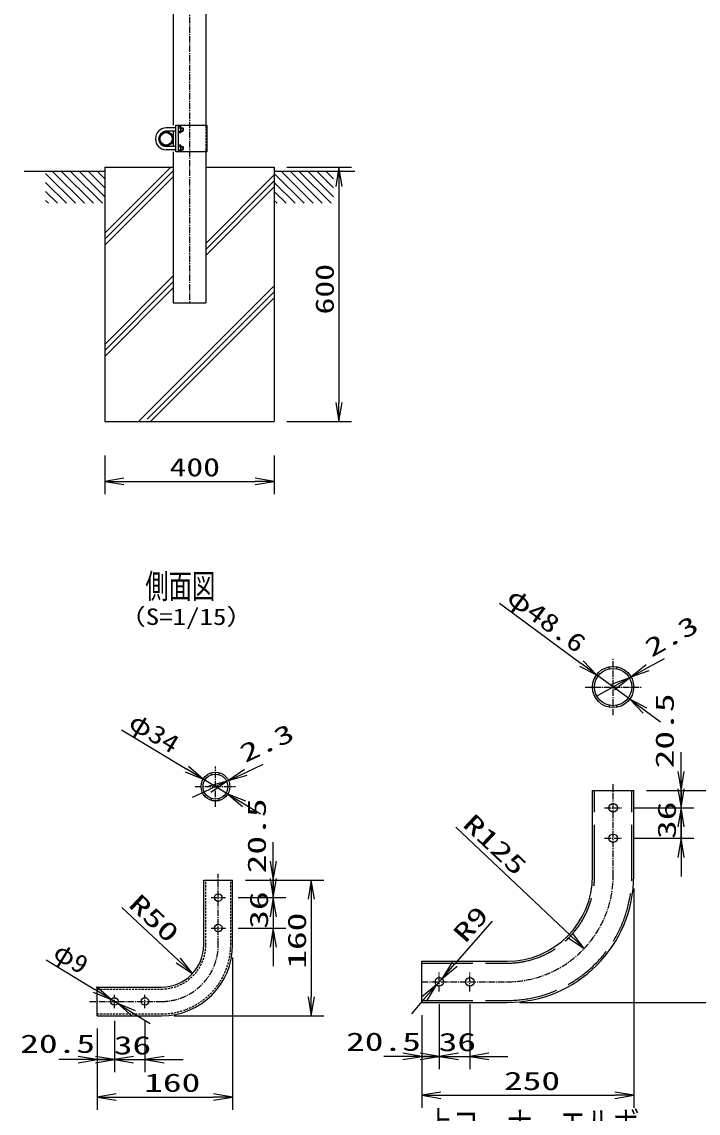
# Model space of a CAD drawing. Units: millimetres, scale not verified, with parts at other scales. Extents: x -4455 to 4455, y -3150 to 3150.
# Drawn here: x -616 to 981, y -1561 to 1013 of the extents above; entities that cross this region are included whole.
import ezdxf
from ezdxf.enums import TextEntityAlignment as Align

# ---------------------------------------------------------------- set-up
doc = ezdxf.new("R2010")
doc.units = ezdxf.units.MM
doc.header["$LTSCALE"] = 20
for name, pattern in [('DASHED', [7.5, 6, -1.5]), ('USER1', [1.125, 0.75, -0.125, 0.125, -0.125]), ('USER2', [0.375, 0.25, -0.125])]:
    doc.linetypes.add(name, pattern=pattern)
for name, color, linetype, lineweight in [('0-1_1', 7, 'Continuous', 25), ('0-2_0', 7, 'Continuous', 25), ('0-4_EXTCNT-L', 2, 'Continuous', 25)]:
    doc.layers.add(name, color=color, linetype=linetype, lineweight=lineweight)
doc.styles.add('ＭＳ ゴシック', font='')
doc.styles.get('ＭＳ ゴシック').set_extended_font_data('MS Gothic')

# ---------------------------------------------------------------- blocks, each defined once
blk = doc.blocks.new('C0')
at = {"layer": '0-1_1', "color": 4}
blk.add_line((79049.1, 57155.9), (80460.1, 55744.9), dxfattribs=at)
blk = doc.blocks.new('C1')
at = {"layer": '0-1_1', "color": 4}
blk.add_line((79384.3, 57244.9), (80884.3, 55744.9), dxfattribs=at)
blk = doc.blocks.new('C2')
at = {"layer": '0-1_1', "color": 4}
blk.add_line((79808.6, 57244.9), (81308.6, 55744.9), dxfattribs=at)
blk = doc.blocks.new('C3')
at = {"layer": '0-1_1', "color": 4}
blk.add_line((80232.9, 57244.9), (81732.9, 55744.9), dxfattribs=at)
blk = doc.blocks.new('C4')
at = {"layer": '0-1_1', "color": 4}
blk.add_line((80657.1, 57244.9), (81849.1, 56052.9), dxfattribs=at)
blk = doc.blocks.new('C5')
at = {"layer": '0-1_1', "color": 4}
blk.add_line((81081.4, 57244.9), (81849.1, 56477.2), dxfattribs=at)
blk = doc.blocks.new('C6')
at = {"layer": '0-1_1', "color": 4}
blk.add_line((81505.7, 57244.9), (81849.1, 56901.4), dxfattribs=at)
blk = doc.blocks.new('C7')
at = {"layer": '0-1_1', "color": 4}
blk.add_line((79049.1, 56731.6), (80035.8, 55744.9), dxfattribs=at)
blk = doc.blocks.new('C8')
at = {"layer": '0-1_1', "color": 4}
blk.add_line((79049.1, 56307.3), (79611.6, 55744.9), dxfattribs=at)
blk = doc.blocks.new('C9')
at = {"layer": '0-1_1', "color": 4}
blk.add_line((79049.1, 55883.1), (79187.3, 55744.9), dxfattribs=at)
blk = doc.blocks.new('C10')
at = {"layer": '0-1_1', "color": 4}
blk.add_line((85449.1, 57155.9), (86860.1, 55744.9), dxfattribs=at)
blk = doc.blocks.new('C11')
at = {"layer": '0-1_1', "color": 4}
blk.add_line((85784.3, 57244.9), (87284.3, 55744.9), dxfattribs=at)
blk = doc.blocks.new('C12')
at = {"layer": '0-1_1', "color": 4}
blk.add_line((86208.6, 57244.9), (87708.6, 55744.9), dxfattribs=at)
blk = doc.blocks.new('C13')
at = {"layer": '0-1_1', "color": 4}
blk.add_line((86632.9, 57244.9), (88132.9, 55744.9), dxfattribs=at)
blk = doc.blocks.new('C14')
at = {"layer": '0-1_1', "color": 4}
blk.add_line((87057.1, 57244.9), (88249.1, 56052.9), dxfattribs=at)
blk = doc.blocks.new('C15')
at = {"layer": '0-1_1', "color": 4}
blk.add_line((87481.4, 57244.9), (88249.1, 56477.2), dxfattribs=at)
blk = doc.blocks.new('C16')
at = {"layer": '0-1_1', "color": 4}
blk.add_line((87905.7, 57244.9), (88249.1, 56901.4), dxfattribs=at)
blk = doc.blocks.new('C17')
at = {"layer": '0-1_1', "color": 4}
blk.add_line((85449.1, 56731.6), (86435.8, 55744.9), dxfattribs=at)
blk = doc.blocks.new('C18')
at = {"layer": '0-1_1', "color": 4}
blk.add_line((85449.1, 56307.3), (86011.6, 55744.9), dxfattribs=at)
blk = doc.blocks.new('C19')
at = {"layer": '0-1_1', "color": 4}
blk.add_line((85449.1, 55883.1), (85587.3, 55744.9), dxfattribs=at)
blk = doc.blocks.new('DARROWS')
at = {"layer": '0-2_0', "color": 2}
blk.add_line((0, 0), (-19.982, 0), dxfattribs=at)
blk.add_lwpolyline([(-20, -3.333), (0, 0), (-20, 3.333)], dxfattribs=at)

msp = doc.modelspace()

# ---------------------------------------------------------------- linework, layer by layer
at = {"layer": '0-1_1'}
for p, q in [((-258.53, 1903.07), (-258.53, 769.22)), ((-181.93, 1903.07), (-181.93, 763.07)), ((-252.83, 763.07), (-275.57, 763.07)), ((-252.83, 755.07), (-275.57, 755.07)), ((-258.53, 755.07), (-258.53, 719.07)), ((-241.04, 766.57), (-246.97, 766.57)), ((-246.97, 762.82), (-241.04, 762.82)), ((-246.97, 755.32), (-241.04, 755.32)), ((-240.47, 765.32), (-241.04, 766.57)), ((-240.47, 763.07), (-236.07, 763.07)), ((-240.47, 755.07), (-236.07, 755.07)), ((-236.07, 763.07), (-236.07, 755.07)), ((-236.07, 763.07), (-235.47, 762.47)), ((-235.47, 755.67), (-236.07, 755.07)), ((-235.47, 762.47), (-235.47, 755.67)), ((-241.04, 722.57), (-246.97, 722.57)), ((-240.47, 721.32), (-241.04, 722.57)), ((-252.83, 719.07), (-275.57, 719.07)), ((-252.83, 711.07), (-275.57, 711.07)), ((-258.53, 706.17), (-258.53, 670.07)), ((-246.97, 718.82), (-241.04, 718.82)), ((-246.97, 711.32), (-241.04, 711.32)), ((-240.47, 719.07), (-236.07, 719.07)), ((-240.47, 711.07), (-236.07, 711.07)), ((-236.07, 719.07), (-236.07, 711.07)), ((-236.07, 719.07), (-235.47, 718.47)), ((-236.07, 711.07), (-235.47, 711.67)), ((-235.47, 718.47), (-235.47, 711.67)), ((-181.93, 711.07), (-181.93, 670.07)), ((-420.23, 670.07), (-258.53, 670.07)), ((-258.53, 670.07), (-258.53, 350.07)), ((-181.93, 670.07), (-20.23, 670.07)), ((-181.93, 670.07), (-181.93, 350.07)), ((-20.23, 670.07), (-20.23, 70.07)), ((-420.23, 660.07), (-610.23, 660.07)), ((169.77, 660.07), (-20.23, 660.07)), ((-258.53, 350.07), (-181.93, 350.07))]:
    msp.add_line(p, q, dxfattribs=at)
at = {"layer": '0-1_1', "color": 4, "linetype": 'USER1'}
msp.add_line((-220.23, 1902.07), (-220.23, 350.07), dxfattribs=at)
at = {"layer": '0-1_1', "color": 4}
for p, q in [((-240.47, 762.47), (-235.47, 762.47)), ((-240.47, 755.67), (-235.47, 755.67)), ((-240.47, 718.47), (-235.47, 718.47)), ((-240.47, 711.67), (-235.47, 711.67)), ((-420.23, 514.42), (-264.58, 670.07)), ((-420.23, 500.28), (-258.53, 661.98)), ((-420.23, 486.14), (-258.53, 647.84)), ((-181.93, 490.59), (-20.23, 652.29)), ((-181.93, 476.45), (-20.23, 638.15)), ((-181.93, 462.31), (-20.23, 624.01)), ((-420.23, 252.29), (-258.53, 413.99)), ((-420.23, 238.15), (-258.53, 399.85)), ((-340.31, 70.07), (-20.23, 390.16)), ((-420.23, 224), (-258.53, 385.71)), ((-320.23, 76.02), (-20.23, 376.02)), ((-312.03, 70.07), (-20.23, 361.87))]:
    msp.add_line(p, q, dxfattribs=at)
at = {"layer": '0-1_1'}
for points in [[(-240.47, 765.32), (-240.47, 752.82), (-241.04, 751.57), (-246.97, 751.57)], [(-240.47, 721.32), (-240.47, 708.82), (-241.04, 707.57), (-246.97, 707.57)], [(-420.23, 670.07), (-420.23, 70.07), (-20.23, 70.07)]]:
    msp.add_lwpolyline(points, dxfattribs=at)
for radius in [17, 14.7]:
    msp.add_circle((-275.57, 737.07), radius, dxfattribs=at)
for centre, radius, start, end in [((-274.57, 737.07), 26, 92.20422, 267.79578), ((-274.57, 737.07), 18, 93.18472, 266.81528), ((-246.18, 765.32), 5.71, 334.0202, 360), ((-252.91, 759.07), 12.45, 342.48083, 17.5195), ((-246.18, 752.82), 5.71, 360, 25.97979), ((-246.18, 721.32), 5.71, 334.0202, 360), ((-252.91, 715.07), 12.45, 342.48083, 17.5195), ((-246.18, 708.82), 5.71, 360, 25.97979)]:
    msp.add_arc(centre, radius, start, end, dxfattribs=at)
at = {"layer": '0-2_0'}
for p, q in [((-246.97, 769.22), (-246.97, 706.17)), ((770.81, -512.95), (770.81, -508.26)), ((788.81, -512.95), (788.81, -508.26)), ((815.23, -582.13), (818.93, -584.86)), ((770.81, -603.78), (770.81, -599.09)), ((788.81, -603.78), (788.81, -599.09)), ((-168, -762.83), (-168, -758.03)), ((-150, -762.83), (-150, -758.03)), ((-168, -823.61), (-168, -818.81)), ((-150, -823.61), (-150, -818.81)), ((-137.82, -811.21), (-134.51, -814.4)), ((731.21, -1001.35), (731.21, -799.95)), ((731.21, -799.95), (828.41, -799.95)), ((828.41, -1001.35), (828.41, -799.95)), ((-186.45, -1163.84), (-186.45, -1011.84)), ((-186.45, -1011.84), (-118.45, -1011.84)), ((-118.45, -1163.84), (-118.45, -1011.84)), ((328.41, -1202.75), (529.81, -1202.75)), ((328.41, -1299.95), (328.41, -1202.75)), ((-438.45, -1263.84), (-286.45, -1263.84)), ((-438.45, -1331.84), (-438.45, -1263.84)), ((328.41, -1299.95), (529.81, -1299.95)), ((-438.45, -1331.84), (-286.45, -1331.84))]:
    msp.add_line(p, q, dxfattribs=at)
at = {"layer": '0-2_0', "linetype": 'USER2'}
for p, q in [((-181.93, 769.22), (-181.93, 706.17)), ((-181.85, -1163.84), (-181.85, -1011.84)), ((-123.05, -1163.84), (-123.05, -1011.84)), ((-438.45, -1268.44), (-286.45, -1268.44)), ((-438.45, -1327.24), (-286.45, -1327.24))]:
    msp.add_line(p, q, dxfattribs=at)
at = {"layer": '0-2_0', "color": 4, "linetype": 'USER1'}
for p, q in [((779.81, -622.18), (779.81, -489.86)), ((713.65, -556.02), (845.98, -556.02)), ((-159, -838.45), (-159, -743.19)), ((-206.63, -790.82), (-111.38, -790.82)), ((779.81, -1001.35), (779.81, -784.97)), ((759.42, -840.95), (800.21, -840.95)), ((759.42, -912.95), (800.21, -912.95)), ((-152.45, -1163.84), (-152.45, -996.84)), ((-169.41, -1052.84), (-135.5, -1052.84)), ((-169.41, -1124.84), (-135.5, -1124.84)), ((369.41, -1274.24), (369.41, -1228.46)), ((441.41, -1274.24), (441.41, -1228.46)), ((328.41, -1251.35), (529.81, -1251.35)), ((-397.45, -1313.57), (-397.45, -1282.1)), ((-325.45, -1313.57), (-325.45, -1282.1)), ((-456.39, -1297.84), (-286.45, -1297.84))]:
    msp.add_line(p, q, dxfattribs=at)
at = {"layer": '0-2_0', "linetype": 'DASHED'}
for p, q in [((735.81, -1001.35), (735.81, -799.95)), ((823.81, -1001.35), (823.81, -799.95)), ((328.41, -1207.35), (529.81, -1207.35)), ((328.41, -1295.35), (529.81, -1295.35))]:
    msp.add_line(p, q, dxfattribs=at)
at = {"layer": '0-2_0'}
msp.add_lwpolyline([(-179.58, 769.22), (-179.58, 706.17), (-252.83, 706.17), (-252.83, 769.22)], close=True, dxfattribs=at)
for centre, radius in [((779.81, -556.02), 48.6), ((779.81, -556.02), 44), ((-159, -790.82), 34), ((-159, -790.82), 29.4), ((779.81, -840.95), 10), ((779.81, -912.95), 10), ((-152.45, -1052.84), 9), ((-152.45, -1124.84), 9), ((369.41, -1251.35), 10), ((441.41, -1251.35), 10), ((-397.45, -1297.84), 9), ((-325.45, -1297.84), 9)]:
    msp.add_circle(centre, radius, dxfattribs=at)
at = {"layer": '0-2_0', "linetype": 'DASHED'}
for radius in [206, 294]:
    msp.add_arc((529.81, -1001.35), radius, 270, 0, dxfattribs=at)
at = {"layer": '0-2_0'}
for centre, radius in [((529.81, -1001.35), 298.6), ((529.81, -1001.35), 201.4), ((-286.45, -1163.84), 168), ((-286.45, -1163.84), 100)]:
    msp.add_arc(centre, radius, 270, 0, dxfattribs=at)
at = {"layer": '0-2_0', "color": 4, "linetype": 'USER1'}
for centre, radius in [((529.81, -1001.35), 250), ((-286.45, -1163.84), 134)]:
    msp.add_arc(centre, radius, 270, 0, dxfattribs=at)
at = {"layer": '0-2_0', "linetype": 'USER2'}
for radius in [163.4, 104.6]:
    msp.add_arc((-286.45, -1163.84), radius, 270, 0, dxfattribs=at)
at = {"layer": '0-4_EXTCNT-L', "color": 1}
for p, q in [((9.77, 670.07), (162.45, 670.07)), ((9.77, 70.07), (162.45, 70.07)), ((-420.23, -9.93), (-420.23, -101.17)), ((-20.23, -9.93), (-20.23, -101.17)), ((858.41, -799.95), (970.09, -799.95)), ((858.41, -799.95), (1066.91, -799.95)), ((830.21, -840.95), (970.09, -840.95)), ((830.21, -840.95), (970.09, -840.95)), ((830.21, -912.95), (970.09, -912.95)), ((-88.45, -1011.84), (7.27, -1011.84)), ((-88.45, -1011.84), (97.04, -1011.84)), ((-105.5, -1052.84), (7.27, -1052.84)), ((-105.5, -1052.84), (7.27, -1052.84)), ((828.41, -1031.35), (828.41, -1548.97)), ((-105.5, -1124.84), (7.27, -1124.84)), ((-118.45, -1193.84), (-118.45, -1553.21)), ((369.41, -1304.24), (369.41, -1457.24)), ((369.41, -1304.24), (369.41, -1457.24)), ((441.41, -1304.24), (441.41, -1457.24)), ((559.81, -1299.95), (1066.91, -1299.95)), ((-256.45, -1331.84), (97.04, -1331.84)), ((328.41, -1329.95), (328.41, -1457.24)), ((328.41, -1329.95), (328.41, -1548.97)), ((-438.45, -1361.84), (-438.45, -1464.93)), ((-438.45, -1361.84), (-438.45, -1553.21)), ((-397.45, -1343.57), (-397.45, -1464.93)), ((-397.45, -1343.57), (-397.45, -1464.93)), ((-325.45, -1343.57), (-325.45, -1464.93))]:
    msp.add_line(p, q, dxfattribs=at)
at = {"layer": '0-4_EXTCNT-L'}
for p, q in [((132.45, 625.07), (132.45, 115.07)), ((-375.23, -71.17), (-65.23, -71.17)), ((511.37, -357.96), (704.5, -500.45)), ((861.51, -510.33), (900.78, -488.37)), ((818.92, -584.87), (740.71, -527.17)), ((818.22, -534.54), (822.23, -532.3)), ((778.94, -556.51), (739.67, -578.47)), ((855.13, -611.59), (891.34, -638.31)), ((-380.65, -656.82), (-226.61, -749.95)), ((940.09, -754.95), (940.09, -709.95)), ((-87.44, -757.37), (-46.67, -738.31)), ((940.09, -795.95), (940.09, -750.95)), ((-173.14, -797.43), (-213.9, -816.48)), ((-129.91, -808.41), (-188.1, -773.23)), ((-128.2, -776.42), (-132.37, -778.37)), ((940.09, -799.95), (940.09, -840.95)), ((-91.4, -831.69), (-52.89, -854.97)), ((940.09, -912.95), (940.09, -840.95)), ((408.1, -886.6), (678.98, -1141.97)), ((940.09, -885.95), (940.09, -930.95)), ((-22.73, -966.84), (-22.73, -921.84)), ((-22.73, -1007.84), (-22.73, -962.84)), ((940.09, -957.95), (940.09, -1002.95)), ((-22.73, -1011.84), (-22.73, -1052.84)), ((-22.73, -1052.84), (-22.73, -1124.84)), ((-380.42, -1075.83), (-246.31, -1201.44)), ((67.04, -1056.84), (67.04, -1286.84)), ((-22.73, -1097.84), (-22.73, -1142.84)), ((494.44, -1108.28), (405.61, -1209.93)), ((-22.73, -1169.84), (-22.73, -1214.84)), ((-558.71, -1199.26), (-443.53, -1269.67)), ((362.83, -1258.88), (375.99, -1243.82)), ((-389.78, -1302.53), (-405.13, -1293.14)), ((333.22, -1292.76), (303.61, -1326.64)), ((-351.38, -1326), (-312.99, -1349.47)), ((-483.45, -1434.93), (-528.45, -1434.93)), ((-442.45, -1434.93), (-487.45, -1434.93)), ((-438.45, -1434.93), (-397.45, -1434.93)), ((-397.45, -1434.93), (-325.45, -1434.93)), ((-352.45, -1434.93), (-307.45, -1434.93)), ((-280.45, -1434.93), (-235.45, -1434.93)), ((283.41, -1427.24), (238.41, -1427.24)), ((324.41, -1427.24), (279.41, -1427.24)), ((328.41, -1427.24), (369.41, -1427.24)), ((369.41, -1427.24), (441.41, -1427.24)), ((414.41, -1427.24), (459.41, -1427.24)), ((486.41, -1427.24), (531.41, -1427.24)), ((-393.45, -1523.21), (-163.45, -1523.21)), ((373.41, -1518.97), (783.41, -1518.97))]:
    msp.add_line(p, q, dxfattribs=at)

# ---------------------------------------------------------------- block references
at = {"layer": '0-2_0', "xscale": 0.05, "yscale": 0.05}
for name, p in [('C0', (-4512.68, -2202.17)), ('C1', (-4512.68, -2202.17)), ('C2', (-4512.68, -2202.17)), ('C3', (-4512.68, -2202.17)), ('C4', (-4512.68, -2202.17)), ('C5', (-4512.68, -2202.17)), ('C6', (-4512.68, -2202.17)), ('C10', (-4292.68, -2202.17)), ('C11', (-4292.68, -2202.17)), ('C12', (-4292.68, -2202.17)), ('C13', (-4292.68, -2202.17)), ('C14', (-4292.68, -2202.17)), ('C15', (-4292.68, -2202.17)), ('C16', (-4292.68, -2202.17)), ('C7', (-4512.68, -2202.17)), ('C17', (-4292.68, -2202.17)), ('C8', (-4512.68, -2202.17)), ('C18', (-4292.68, -2202.17)), ('C9', (-4512.68, -2202.17)), ('C19', (-4292.68, -2202.17))]:
    msp.add_blockref(name, p, dxfattribs=at)
at = {"layer": '0-4_EXTCNT-L', "xscale": 2.25, "yscale": 2.25}
for p, rotation in [((132.45, 670.07), 90), ((132.45, 70.07), 270), ((-420.23, -71.17), 180), ((740.71, -527.17), 323.5801), ((822.23, -532.3), 209.21634), ((818.22, -534.54), 29.21634), ((818.92, -584.87), 143.5801), ((-188.1, -773.23), 328.84488), ((-132.37, -778.37), 25.05259), ((-128.2, -776.42), 205.05259), ((940.09, -799.95), 270), ((940.09, -840.95), 270), ((-129.91, -808.41), 148.84488), ((940.09, -840.95), 90), ((940.09, -912.95), 90), ((-22.73, -1011.84), 270), ((-22.73, -1052.84), 270), ((67.04, -1011.84), 90), ((-22.73, -1052.84), 90), ((-22.73, -1124.84), 90), ((711.72, -1172.84), 316.68828), ((-213.47, -1232.2), 316.87522), ((375.99, -1243.82), 228.8487), ((362.83, -1258.88), 48.8487), ((-405.13, -1293.14), 328.5619), ((67.04, -1331.84), 270), ((-389.78, -1302.53), 148.5619), ((-397.45, -1434.93), 180), ((-325.45, -1434.93), 180), ((369.41, -1427.24), 180), ((441.41, -1427.24), 180), ((-438.45, -1523.21), 180), ((328.41, -1518.97), 180)]:
    msp.add_blockref('DARROWS', p, dxfattribs=dict(at, rotation=rotation))
for p in [(-20.23, -71.17), (-438.45, -1434.93), (-397.45, -1434.93), (328.41, -1427.24), (369.41, -1427.24), (-118.45, -1523.21), (828.41, -1518.97)]:
    msp.add_blockref('DARROWS', p, dxfattribs=at)

# ---------------------------------------------------------------- texts
at = {"layer": '0-1_1', "color": 4, "style": 'ＭＳ ゴシック'}
for s, height, width, p in [('側面図', 57.73, 0.7, (-324.59, -364.49)), ('（S=1/15）', 38.85, 1.2, (-387.1, -421.31))]:
    msp.add_text(s, height=height, dxfattribs=dict(at, width=width)).set_placement(p, align=Align.BOTTOM_LEFT)
at = {"layer": '0-4_EXTCNT-L', "color": 3, "style": 'ＭＳ ゴシック'}
for s, height, rotation, width, p in [('600', 43.26, 90, 1.35, (133.28, 322.82)), ('φ48.6', 43.3, 323.58, 1.3, (516.92, -363.08)), ('2.3', 43.26, 29.216, 1.5, (876.54, -498.47)), ('20.5', 43.26, 90, 1.5, (935.99, -747.78)), ('φ34', 43.26, 328.845, 1.2, (-374.66, -661.41)), ('2.3', 43.26, 25.053, 1.5, (-83.36, -747.28)), ('20.5', 43.26, 90, 1.5, (-27.03, -995.46)), ('36', 43.26, 90, 1.5, (940.92, -914.45)), ('R125', 43.26, 316.688, 1.5, (412.99, -892.35)), ('R50', 43.26, 316.875, 1.5, (-375.52, -1081.56)), ('36', 43.26, 90, 1.5, (-21.9, -1126.34)), ('R9', 43.26, 48.849, 1.5, (440.78, -1170.95)), ('160', 43.26, 90, 1.5, (67.86, -1220.59)), ('φ9', 43.26, 328.562, 1.1, (-552.74, -1203.88))]:
    msp.add_text(s, height=height, rotation=rotation, dxfattribs=dict(at, width=width)).set_placement(p, align=Align.BOTTOM_LEFT)
for s, width, p in [('400', 1.35, (-267.48, -72)), ('20.5', 1.5, (-619.86, -1432.05)), ('36', 1.5, (-398.95, -1435.75)), ('20.5', 1.5, (149.39, -1427.24)), ('36', 1.5, (367.91, -1428.07)), ('250', 1.5, (522.16, -1519.8)), ('160', 1.5, (-327.2, -1524.04))]:
    msp.add_text(s, height=43.26, dxfattribs=dict(at, width=width)).set_placement(p, align=Align.BOTTOM_LEFT)
at = {"layer": '0-4_EXTCNT-L', "color": 4, "style": 'ＭＳ ゴシック', "width": 0.8}
msp.add_text('上コーナーエルボ', height=57.77, dxfattribs=at).set_placement((337.53, -1631.29), align=Align.BOTTOM_LEFT)

doc.saveas('drawing.dxf')
